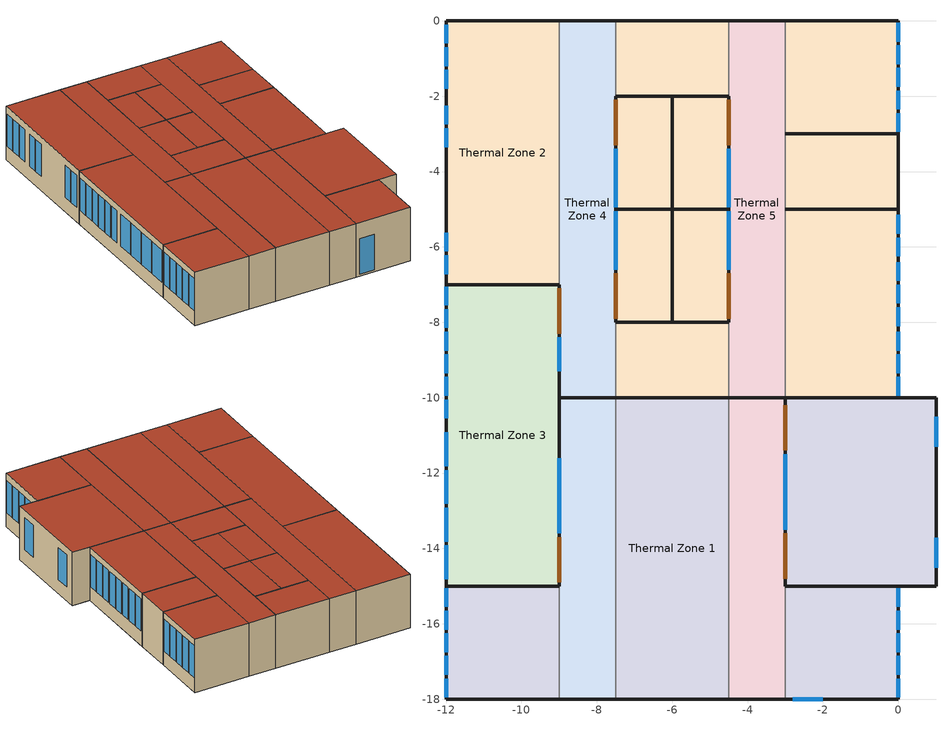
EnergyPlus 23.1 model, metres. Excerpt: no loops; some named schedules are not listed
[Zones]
Thermal Zone 1
 floor ground (ExtSlabCarpet 4in ClimateZone 1-8): -9,-15 -9,-18 -12,-18 -12,-15 z0; -4.5,-10 -4.5,-18 -7.5,-18 -7.5,-10 z0; 0,-15 0,-18 -3,-18 -3,-15 z0; 1,-10 1,-15 -3,-15 -3,-10 z0
 wall outside (ASHRAE 189.1-2009 ExtWall Mass ClimateZone 5): -9,-15 -12,-15 -12,-18 -9,-18 / -4.5,-10 -7.5,-10 / -7.5,-18 -4.5,-18 / -3,-18 0,-18 0,-15 -3,-15 0,-15 1,-15 1,-10 0,-10 -3,-10 -3,-15 z0:3
 wall to Thermal Zone 4 (Air Wall): -9,-18 -9,-15 / -7.5,-10 -7.5,-18 z0:3
 wall to Thermal Zone 5 (Air Wall): -4.5,-18 -4.5,-10 / -3,-15 -3,-18 z0:3
 window (ASHRAE 189.1-2009 ExtWindow ClimateZone 4-5): -12,-15.05 -12,-15.55 / -12,-15.65 -12,-16.15 / -12,-16.25 -12,-16.75 / -12,-16.85 -12,-17.35 / -12,-17.45 -12,-17.95 / 0,-17.95 0,-17.45 / 0,-17.35 0,-16.85 / 0,-16.75 0,-16.25 / 0,-16.15 0,-15.65 / 0,-15.55 0,-15.05 / 1,-14.51 1,-13.71 / 1,-11.3 1,-10.5 z0.8:2.6; -2.8,-18 -2,-18 z0.1:2.1; -3,-11.5 -3,-13.5 z0.02:2.1
 door (Exterior Door): -3,-10.2 -3,-11.4 / -3,-13.6 -3,-14.8 z0:2.1
 roof outside (ASHRAE 189.1-2009 ExtRoof IEAD ClimateZone 2-5): -9,-18 -9,-15 -12,-15 -12,-18 z3; -4.5,-18 -4.5,-10 -7.5,-10 -7.5,-18 z3; 0,-18 0,-15 -3,-15 -3,-18 z3; 1,-15 1,-10 -3,-10 -3,-15 z3
Thermal Zone 2
 floor ground (ExtSlabCarpet 4in ClimateZone 1-8): -4.5,-8 -4.5,-10 -7.5,-10 -7.5,-8 z0; 0,-5 0,-10 -3,-10 -3,-5 z0; -9,0 -9,-7 -12,-7 -12,0 z0; 0,-3 0,-5 -3,-5 -3,-3 z0; 0,0 0,-3 -3,-3 -3,0 z0; -4.5,0 -4.5,-2 -7.5,-2 -7.5,0 z0; -6,-5 -6,-8 -7.5,-8 -7.5,-5 z0; -4.5,-5 -4.5,-8 -6,-8 -6,-5 z0; -6,-2 -6,-5 -7.5,-5 -7.5,-2 z0; -4.5,-2 -4.5,-5 -6,-5 -6,-2 z0
 wall outside (ASHRAE 189.1-2009 ExtWall Mass ClimateZone 5): -7.5,-10 -4.5,-10 / -3,-10 0,-10 0,-5 -3,-5 0,-5 0,-3 -3,-3 0,-3 0,0 -3,0 / -9,0 -12,0 -12,-7 -9,-7 / -4.5,0 -7.5,0 / -4.5,-8 -7.5,-8 -6,-8 -6,-5 -7.5,-5 -7.5,-8 / -7.5,-2 -4.5,-2 -6,-2 -7.5,-2 -7.5,-5 -6,-5 -6,-8 -4.5,-8 -4.5,-5 -6,-5 -6,-2 -6,-5 -4.5,-5 -4.5,-2 z0:3
 wall to Thermal Zone 4 (Air Wall): -7.5,-8 -7.5,-10 / -9,-7 -9,0 / -7.5,0 -7.5,-2 z0:3
 wall to Thermal Zone 5 (Air Wall): -4.5,-10 -4.5,-8 / -3,0 -3,-3 -3,-5 -3,-10 / -4.5,-2 -4.5,0 z0:3
 window (ASHRAE 189.1-2009 ExtWindow ClimateZone 4-5): 0,-7.5 0,-7 / 0,-6.9 0,-6.4 / 0,-6.25 0,-5.75 / 0,-5.65 0,-5.15 / 0,-9.95 0,-9.45 / 0,-9.35 0,-8.85 / 0,-8.75 0,-8.25 / 0,-8.1 0,-7.6 / -12,-0.1 -12,-0.6 / -12,-0.7 -12,-1.2 / -12,-1.3 -12,-1.8 / -12,-2.25 -12,-2.75 / -12,-2.85 -12,-3.35 / -12,-5.62 -12,-6.12 / -12,-6.22 -12,-6.72 / 0,-2.95 0,-2.45 / 0,-2.35 0,-1.85 / 0,-1.75 0,-1.25 / 0,-1.15 0,-0.65 / 0,-0.55 0,-0.05 z0.8:2.6; -7.5,-5.05 -7.5,-6.6 / -4.5,-6.6 -4.5,-5.05 / -7.5,-3.4 -7.5,-4.95 / -4.5,-4.95 -4.5,-3.4 z0.05:2.1
 door (Exterior Door): -7.5,-6.7 -7.5,-7.9 / -4.5,-7.9 -4.5,-6.7 / -7.5,-2.1 -7.5,-3.3 / -4.5,-3.3 -4.5,-2.1 z0:2.1
 roof outside (ASHRAE 189.1-2009 ExtRoof IEAD ClimateZone 2-5): -4.5,-10 -4.5,-8 -7.5,-8 -7.5,-10 z3; 0,-10 0,-5 -3,-5 -3,-10 z3; -9,-7 -9,0 -12,0 -12,-7 z3; 0,-5 0,-3 -3,-3 -3,-5 z3; 0,-3 0,0 -3,0 -3,-3 z3; -4.5,-2 -4.5,0 -7.5,0 -7.5,-2 z3; -6,-8 -6,-5 -7.5,-5 -7.5,-8 z3; -4.5,-8 -4.5,-5 -6,-5 -6,-8 z3; -6,-5 -6,-2 -7.5,-2 -7.5,-5 z3; -4.5,-5 -4.5,-2 -6,-2 -6,-5 z3
Thermal Zone 3
 floor ground (ExtSlabCarpet 4in ClimateZone 1-8): -9,-7 -9,-15 -12,-15 -12,-7 z0
 wall outside (ASHRAE 189.1-2009 ExtWall Mass ClimateZone 5): -12,-15 -9,-15 -9,-7 -12,-7 -12,-15 z0:3
 window (ASHRAE 189.1-2009 ExtWindow ClimateZone 4-5): -12,-7.05 -12,-7.55 / -12,-7.65 -12,-8.15 / -12,-8.25 -12,-8.75 / -12,-8.85 -12,-9.35 / -12,-9.45 -12,-9.95 / -12,-10.05 -12,-10.55 / -12,-10.92 -12,-11.82 / -12,-11.92 -12,-12.82 / -12,-12.92 -12,-13.82 / -12,-13.92 -12,-14.82 z0.8:2.6; -9,-13.6 -9,-11.6 z0.05:2.1; -9,-9.3 -9,-8.4 z0.02:2.1
 door (Exterior Door): -9,-14.9 -9,-13.7 / -9,-8.3 -9,-7.1 z0:2.1
 roof outside (ASHRAE 189.1-2009 ExtRoof IEAD ClimateZone 2-5): -9,-15 -9,-7 -12,-7 -12,-15 z3
Thermal Zone 4
 floor ground (ExtSlabCarpet 4in ClimateZone 1-8): -7.5,-10 -7.5,-18 -9,-18 -9,-10 z0; -7.5,0 -7.5,-10 -9,-10 -9,0 z0
 wall outside (ASHRAE 189.1-2009 ExtWall Mass ClimateZone 5): -9,-18 -7.5,-18 / -9,-7 -9,-10 -9,-15 / -7.5,0 -9,0 / -7.5,-8 -7.5,-2 / -7.5,-10 -9,-10 -7.5,-10 z0:3
 roof outside (ASHRAE 189.1-2009 ExtRoof IEAD ClimateZone 2-5): -7.5,-18 -7.5,-10 -9,-10 -9,-18 z3; -7.5,-10 -7.5,0 -9,0 -9,-10 z3
Thermal Zone 5
 floor ground (ExtSlabCarpet 4in ClimateZone 1-8): -3,-10 -3,-18 -4.5,-18 -4.5,-10 z0; -3,0 -3,-10 -4.5,-10 -4.5,0 z0
 wall outside (ASHRAE 189.1-2009 ExtWall Mass ClimateZone 5): -3,-15 -3,-10 -4.5,-10 -3,-10 / -4.5,-18 -3,-18 / -3,0 -4.5,0 / -4.5,-2 -4.5,-8 z0:3
 roof outside (ASHRAE 189.1-2009 ExtRoof IEAD ClimateZone 2-5): -3,-18 -3,-10 -4.5,-10 -4.5,-18 z3; -3,-10 -3,0 -4.5,0 -4.5,-10 z3
[Building]
Building 1
[Site:Location]
Beijing: Latitude {deg}=39.8; Longitude {deg}=116.47; Time Zone {hr}=8; Elevation {m}=31.3
[SizingPeriod:DesignDay] Month=7; Day of Month=21; Day Type=SummerDesignDay; Daily Dry-Bulb Temperature Range {deltaC}=8.9; Dry-Bulb Temperature Range Modifier Type=DefaultMultipliers; Barometric Pressure {Pa}=100950; Wind Speed {m/s}=3.4; Wind Direction {deg}=180; Rain Indicator=No; Snow Indicator=No; Daylight Saving Time Indicator=No; Solar Model Indicator=ASHRAETau; ASHRAE Clear Sky Optical Depth for Beam Irradiance (taub)=0.747; ASHRAE Clear Sky Optical Depth for Diffuse Irradiance (taud)=1.448; Begin Environment Reset Mode=FullResetAtBeginEnvironment
Name | Maximum Dry-Bulb Temperature {C} | Humidity Condition Type | Wetbulb or DewPoint at Maximum Dry-Bulb {C} | Enthalpy at Maximum Dry-Bulb {J/kg}
Beijing Ann Clg .4% Condns DB=>MWB | 34.9 | Wetbulb | 22.2
Beijing Ann Clg .4% Condns DP=>MDB | 28.9 | Dewpoint | 26.1
Beijing Ann Clg .4% Condns Enth=>MDB | 30.1 | Enthalpy |  | 86200
Beijing Ann Clg .4% Condns WB=>MDB | 30.5 | Wetbulb | 27
[Material] Thermal Absorptance=0.9
Name | Roughness | Thickness {m} | Conductivity {W/m-K} | Density {kg/m3} | Specific Heat {J/kg-K} | Solar Absorptance | Visible Absorptance
1/2IN Gypsum | Smooth | 0.0127 | 0.16 | 784.9 | 830 | 0.4 | 0.4
1IN Stucco | Smooth | 0.0253 | 0.6918 | 1858 | 837 | 0.92 | 0.92
8IN Concrete HW | MediumRough | 0.2033 | 1.7296 | 2243 | 837 | 0.65 | 0.65
F08 Metal surface | Smooth | 0.0008 | 45.28 | 7824 | 500 | 0.7 | 0.7
I01 25mm insulation board | MediumRough | 0.0254 | 0.03 | 43 | 1210 | 0.6 | 0.6
MAT-CC05 4 HW CONCRETE | Rough | 0.1016 | 1.311 | 2240 | 836.8 | 0.85 | 0.85
Metal Decking | MediumSmooth | 0.0015 | 45.006 | 7680 | 418.4 | 0.6 | 0.6
Roof Insulation [21] | MediumRough | 0.2105 | 0.049 | 265 | 836.8 | 0.7 | 0.7
Roof Membrane | VeryRough | 0.0095 | 0.16 | 1121.29 | 1460 | 0.7 | 0.7
Wall Insulation [40] | MediumRough | 0.0794 | 0.0432 | 91 | 837 | 0.5 | 0.5
[Material:NoMass]
CP02 CARPET PAD: Roughness=Smooth; Thermal Resistance {m2-K/W}=0.1; Thermal Absorptance=0.9; Solar Absorptance=0.8; Visible Absorptance=0.8
[WindowMaterial:Glazing]
Theoretical Glass [207]: Optical Data Type=SpectralAverage; Thickness {m}=0.003; Solar Transmittance at Normal Incidence=0.3311; Front Side Solar Reflectance at Normal Incidence=0.6189; Back Side Solar Reflectance at Normal Incidence=0; Visible Transmittance at Normal Incidence=0.44; Front Side Visible Reflectance at Normal Incidence=0.51; Back Side Visible Reflectance at Normal Incidence=0; Infrared Transmittance at Normal Incidence=0; Front Side Infrared Hemispherical Emissivity=0.9; Back Side Infrared Hemispherical Emissivity=0.9; Conductivity {W/m-K}=0.0133; Dirt Correction Factor for Solar and Visible Transmittance=1; Solar Diffusing=No
[Construction]
ASHRAE 189.1-2009 ExtRoof IEAD ClimateZone 2-5: Roof Membrane, Roof Insulation [21], Metal Decking
ASHRAE 189.1-2009 ExtWall Mass ClimateZone 5: 1IN Stucco, 8IN Concrete HW, Wall Insulation [40], 1/2IN Gypsum
ASHRAE 189.1-2009 ExtWindow ClimateZone 4-5: Theoretical Glass [207]
Exterior Door: F08 Metal surface, I01 25mm insulation board
ExtSlabCarpet 4in ClimateZone 1-8: MAT-CC05 4 HW CONCRETE, CP02 CARPET PAD
[Construction:AirBoundary]
Air Wall: None, 0
[Zone] Multiplier=1; Part of Total Floor Area=Yes
Thermal Zone 1; Thermal Zone 2; Thermal Zone 3; Thermal Zone 4; Thermal Zone 5
[Space]
Name | Zone | Space Type
Space 101; Space 103; Space 105; Space 107 | Thermal Zone 1 | 189.1-2009 - Office - IT_Room - CZ1-3
Space 108; Space 109; Space 111; Space 112; Space 113; Space 114; Space 115; Space 116; Space 117; Space 118 | Thermal Zone 2 | 189.1-2009 - Office - OpenOffice - CZ4-8
Space 106 | Thermal Zone 3 | 189.1-2009 - Office - BreakRoom - CZ1-3
Space 119 | Thermal Zone 4 | 189.1-2009 - Office - Lobby - CZ1-3 1
Space 120 | Thermal Zone 4 | 189.1-2009 - Office - Lobby - CZ1-3 2
Space 121 | Thermal Zone 5 | 189.1-2009 - Office - Lobby - CZ4-8 1
Space 122 | Thermal Zone 5 | 189.1-2009 - Office - Lobby - CZ4-8 2
[SpaceList]
189.1-2009 - Office - IT_Room - CZ1-3: Space 101, Space 105, Space 103, Space 107
189.1-2009 - Office - OpenOffice - CZ4-8: Space 118, Space 108, Space 109, Space 111, Space 115, Space 113, Space 112, Space 114, Space 116, Space 117
189.1-2009 - Office - BreakRoom - CZ1-3: Space 106
189.1-2009 - Office - Lobby - CZ1-3 1: Space 119
189.1-2009 - Office - Lobby - CZ1-3 2: Space 120
189.1-2009 - Office - Lobby - CZ4-8 1: Space 121
189.1-2009 - Office - Lobby - CZ4-8 2: Space 122
[Lights] Schedule=Office Bldg Light; Design Level Calculation Method=Watts/Area
Name | Zone or ZoneList or Space or SpaceList | Watts per Zone Floor Area {W/m2}
189.1-2009 - Office - IT_Room - CZ1-3 Lights | 189.1-2009 - Office - IT_Room - CZ1-3 | 10.6563
189.1-2009 - Office - OpenOffice - CZ4-8 Lights | 189.1-2009 - Office - OpenOffice - CZ4-8 | 10.6563
189.1-2009 - Office - BreakRoom - CZ1-3 Lights | 189.1-2009 - Office - BreakRoom - CZ1-3 | 11.625
189.1-2009 - Office - Lobby - CZ1-3 Lights 1 | 189.1-2009 - Office - Lobby - CZ1-3 1 | 12.5938
189.1-2009 - Office - Lobby - CZ1-3 Lights 2 | 189.1-2009 - Office - Lobby - CZ1-3 2 | 12.5938
189.1-2009 - Office - Lobby - CZ4-8 Lights 1 | 189.1-2009 - Office - Lobby - CZ4-8 1 | 12.5938
189.1-2009 - Office - Lobby - CZ4-8 Lights 2 | 189.1-2009 - Office - Lobby - CZ4-8 2 | 12.5938
[People] Number of People Calculation Method=People/Area; Fraction Radiant=0.3; Activity Level Schedule=Office Activity
Name | Zone or ZoneList or Space or SpaceList | Number of People Schedule | People per Floor Area {person/m2}
189.1-2009 - Office - IT_Room - CZ1-3 People | 189.1-2009 - Office - IT_Room - CZ1-3 | Office Misc Occ | 0.0538196
189.1-2009 - Office - OpenOffice - CZ4-8 People | 189.1-2009 - Office - OpenOffice - CZ4-8 | Office Work Occ | 0.0565105
189.1-2009 - Office - BreakRoom - CZ1-3 People | 189.1-2009 - Office - BreakRoom - CZ1-3 | Office Misc Occ | 0.538196
189.1-2009 - Office - Lobby - CZ1-3 People 1 | 189.1-2009 - Office - Lobby - CZ1-3 1 | Office Misc Occ | 0.107639
189.1-2009 - Office - Lobby - CZ1-3 People 2 | 189.1-2009 - Office - Lobby - CZ1-3 2 | Office Misc Occ | 0.107639
189.1-2009 - Office - Lobby - CZ4-8 People 1 | 189.1-2009 - Office - Lobby - CZ4-8 1 | Office Misc Occ | 0.107639
189.1-2009 - Office - Lobby - CZ4-8 People 2 | 189.1-2009 - Office - Lobby - CZ4-8 2 | Office Misc Occ | 0.107639
[ElectricEquipment] Schedule=Office Bldg Equip; Design Level Calculation Method=Watts/Area
Name | Zone or ZoneList or Space or SpaceList | Watts per Zone Floor Area {W/m2}
189.1-2009 - Office - IT_Room - CZ1-3 Electric Equipment | 189.1-2009 - Office - IT_Room - CZ1-3 | 16.7917
189.1-2009 - Office - OpenOffice - CZ4-8 Electric Equipment | 189.1-2009 - Office - OpenOffice - CZ4-8 | 7.64238
189.1-2009 - Office - BreakRoom - CZ1-3 Electric Equipment | 189.1-2009 - Office - BreakRoom - CZ1-3 | 48.007
189.1-2009 - Office - Lobby - CZ1-3 Electric Equipment 1 | 189.1-2009 - Office - Lobby - CZ1-3 1 | 0.753474
189.1-2009 - Office - Lobby - CZ1-3 Electric Equipment 2 | 189.1-2009 - Office - Lobby - CZ1-3 2 | 0.753474
189.1-2009 - Office - Lobby - CZ4-8 Electric Equipment 1 | 189.1-2009 - Office - Lobby - CZ4-8 1 | 0.753474
189.1-2009 - Office - Lobby - CZ4-8 Electric Equipment 2 | 189.1-2009 - Office - Lobby - CZ4-8 2 | 0.753474
[ZoneInfiltration:DesignFlowRate] Schedule=Office Infil Quarter On; Design Flow Rate Calculation Method=Flow/ExteriorArea
Name | Zone or ZoneList or Space or SpaceList | Flow Rate per Exterior Surface Area {m3/s-m2}
189.1-2009 - Office - IT_Room - CZ1-3 Infiltration | 189.1-2009 - Office - IT_Room - CZ1-3 | 0.00030226
189.1-2009 - Office - OpenOffice - CZ4-8 Infiltration | 189.1-2009 - Office - OpenOffice - CZ4-8 | 0.000226568
189.1-2009 - Office - BreakRoom - CZ1-3 Infiltration | 189.1-2009 - Office - BreakRoom - CZ1-3 | 0.00030226
189.1-2009 - Office - Lobby - CZ1-3 Infiltration 1 | 189.1-2009 - Office - Lobby - CZ1-3 1 | 0.00030226
189.1-2009 - Office - Lobby - CZ1-3 Infiltration 2 | 189.1-2009 - Office - Lobby - CZ1-3 2 | 0.00030226
189.1-2009 - Office - Lobby - CZ4-8 Infiltration 1 | 189.1-2009 - Office - Lobby - CZ4-8 1 | 0.000226568
189.1-2009 - Office - Lobby - CZ4-8 Infiltration 2 | 189.1-2009 - Office - Lobby - CZ4-8 2 | 0.000226568
[AvailabilityManager:Scheduled]
Name | Schedule
Packaged Rooftop Air Conditioner Availability Manager | Medium Office Bldg Equip
Air Loop HVAC Outdoor Air System 1 Availability Manager; Air Loop HVAC Outdoor Air System 2 Availability Manager; Air Loop HVAC Outdoor Air System 3 Availability Manager; Air Loop HVAC Outdoor Air System 4 Availability Manager; Air Loop HVAC Outdoor Air System 5 Availability Manager | Always On Discrete
Packaged Rooftop Air Conditioner 1 Availability Manager | Large Office Bldg Equip
Packaged Rooftop Air Conditioner 2 Availability Manager | Small Office Bldg Equip
Packaged Rooftop Air Conditioner 3 Availability Manager | always close1
Packaged Rooftop Air Conditioner 4 Availability Manager | always close2
[Schedule:Day:Interval]
Office Bldg Light Rule 1 Day Schedule: No, 24:00, 0.05
Office Bldg Light Default Schedule: No, 05:00, 0.05, 07:00, 0.1, 08:00, 0.3, 17:00, 0.9, 18:00, 0.7, 20:00, 0.5, 22:00, 0.3, 23:00, 0.1, 24:00, 0.05
Office Bldg Light Rule 2 Day Schedule: No, 06:00, 0.05, 08:00, 0.1, 14:00, 0.5, 17:00, 0.15, 24:00, 0.05
Office Bldg Light Summer Design Day; Office Bldg Equip Summer Design Day; Medium Office Bldg Equip Summer Design Day; Office Infil Quarter On Rule 1 Day Schedule: No, 24:00, 1
Office Bldg Light Winter Design Day; Office Bldg Occ Rule 1 Day Schedule 1; Office Bldg Occ Winter Design Day 1; Office Bldg Equip Winter Design Day; Medium Office Bldg Equip Winter Design Day; Office Bldg Occ Rule 1 Day Schedule; Office Bldg Occ Winter Design Day: No, 24:00, 0
Office Bldg Occ Default Schedule 1: No, 06:00, 0, 07:00, 0.1, 08:00, 0.2, 20:00, 0.4, 22:00, 0.1, 24:00, 0.05
Office Bldg Occ Rule 2 Day Schedule 1: No, 06:00, 0, 08:00, 0.1, 14:00, 0.25, 17:00, 0.1, 24:00, 0
Office Bldg Occ Summer Design Day 1; Office Bldg Occ Summer Design Day: No, 06:00, 0, 22:00, 1, 24:00, 0.05
Office Activity Default Schedule; Office Activity Summer Design Day; Office Activity Winter Design Day: No, 24:00, 132
Office Bldg Equip Rule 1 Day Schedule; Medium Office Bldg Equip Rule 1 Day Schedule; Large Office Bldg Equip Rule 1 Day Schedule: No, 24:00, 0.3
Office Bldg Equip Default Schedule: No, 08:00, 0.4, 12:00, 0.9, 13:00, 0.8, 17:00, 0.9, 18:00, 0.8, 20:00, 0.6, 22:00, 0.5, 24:00, 0.4
Office Bldg Equip Rule 2 Day Schedule; Medium Office Bldg Equip Rule 2 Day Schedule: No, 06:00, 0.3, 08:00, 0.4, 14:00, 0.5, 17:00, 0.35, 24:00, 0.3
Medium Office Bldg Equip Default Schedule: No, 08:00, 0.4, 12:00, 0.841762, 13:00, 0.8, 17:00, 0.870333, 18:00, 0.8, 20:00, 0.6, 22:00, 0.5, 24:00, 0.4
Office Bldg Occ Default Schedule: No, 06:00, 0, 07:00, 0.1, 08:00, 0.2, 12:00, 0.85, 13:00, 0.5, 17:00, 0.85, 18:00, 0.7, 20:00, 0.4, 22:00, 0.1, 24:00, 0.05
Office Bldg Occ Rule 2 Day Schedule: No, 06:00, 0, 08:00, 0.1, 14:00, 0.4, 17:00, 0.1, 24:00, 0
Office Infil Quarter On Default Schedule; Office Infil Quarter On Summer Design Day: No, 06:00, 1, 22:00, 0.25, 24:00, 1
Office Infil Quarter On Rule 2 Day Schedule; Office Infil Quarter On Winter Design Day: No, 06:00, 1, 18:00, 0.25, 24:00, 1
[Schedule:Week:Daily]
Office Bldg Light Week Rule - Jan1-Dec31: Office Bldg Light Rule 1 Day Schedule, Office Bldg Light Default Schedule, Office Bldg Light Default Schedule, Office Bldg Light Default Schedule, Office Bldg Light Default Schedule, Office Bldg Light Default Schedule, Office Bldg Light Rule 2 Day Schedule, Office Bldg Light Default Schedule, Office Bldg Light Summer Design Day, Office Bldg Light Winter Design Day, Office Bldg Light Default Schedule, Office Bldg Light Default Schedule
Office Misc Occ Week Rule - Jan1-Dec31: Office Bldg Occ Rule 1 Day Schedule 1, Office Bldg Occ Default Schedule 1, Office Bldg Occ Default Schedule 1, Office Bldg Occ Default Schedule 1, Office Bldg Occ Default Schedule 1, Office Bldg Occ Default Schedule 1, Office Bldg Occ Rule 2 Day Schedule 1, Office Bldg Occ Default Schedule 1, Office Bldg Occ Summer Design Day 1, Office Bldg Occ Winter Design Day 1, Office Bldg Occ Default Schedule 1, Office Bldg Occ Default Schedule 1
Office Activity Week Rule - Jan1-Dec31: Office Activity Default Schedule, Office Activity Default Schedule, Office Activity Default Schedule, Office Activity Default Schedule, Office Activity Default Schedule, Office Activity Default Schedule, Office Activity Default Schedule, Office Activity Default Schedule, Office Activity Summer Design Day, Office Activity Winter Design Day, Office Activity Default Schedule, Office Activity Default Schedule
Office Bldg Equip Week Rule - Jan1-Dec31: Office Bldg Equip Rule 1 Day Schedule, Office Bldg Equip Default Schedule, Office Bldg Equip Default Schedule, Office Bldg Equip Default Schedule, Office Bldg Equip Default Schedule, Office Bldg Equip Default Schedule, Office Bldg Equip Rule 2 Day Schedule, Office Bldg Equip Default Schedule, Office Bldg Equip Summer Design Day, Office Bldg Equip Winter Design Day, Office Bldg Equip Default Schedule, Office Bldg Equip Default Schedule
Medium Office Bldg Equip Week Rule - Jan1-Dec31: Medium Office Bldg Equip Rule 1 Day Schedule, Medium Office Bldg Equip Default Schedule, Medium Office Bldg Equip Default Schedule, Medium Office Bldg Equip Default Schedule, Medium Office Bldg Equip Default Schedule, Medium Office Bldg Equip Default Schedule, Medium Office Bldg Equip Rule 2 Day Schedule, Medium Office Bldg Equip Default Schedule, Medium Office Bldg Equip Summer Design Day, Medium Office Bldg Equip Winter Design Day, Medium Office Bldg Equip Default Schedule, Medium Office Bldg Equip Default Schedule
Office Work Occ Week Rule - Jan1-Dec31: Office Bldg Occ Rule 1 Day Schedule, Office Bldg Occ Default Schedule, Office Bldg Occ Default Schedule, Office Bldg Occ Default Schedule, Office Bldg Occ Default Schedule, Office Bldg Occ Default Schedule, Office Bldg Occ Rule 2 Day Schedule, Office Bldg Occ Default Schedule, Office Bldg Occ Summer Design Day, Office Bldg Occ Winter Design Day, Office Bldg Occ Default Schedule, Office Bldg Occ Default Schedule
Large Office Bldg Equip Week Rule - Jan1-Dec31: Large Office Bldg Equip Rule 1 Day Schedule, Large Office Bldg Equip Default Schedule, Large Office Bldg Equip Default Schedule, Large Office Bldg Equip Default Schedule, Large Office Bldg Equip Default Schedule, Large Office Bldg Equip Default Schedule, Large Office Bldg Equip Rule 2 Day Schedule, Large Office Bldg Equip Default Schedule, Large Office Bldg Equip Summer Design Day, Large Office Bldg Equip Winter Design Day, Large Office Bldg Equip Default Schedule, Large Office Bldg Equip Default Schedule
Small Office Bldg Equip Week Rule - Jan1-Dec31: Small Office Bldg Equip Rule 1 Day Schedule, Small Office Bldg Equip Default Schedule, Small Office Bldg Equip Default Schedule, Small Office Bldg Equip Default Schedule, Small Office Bldg Equip Default Schedule, Small Office Bldg Equip Default Schedule, Small Office Bldg Equip Rule 2 Day Schedule, Small Office Bldg Equip Default Schedule, Small Office Bldg Equip Summer Design Day, Small Office Bldg Equip Winter Design Day, Small Office Bldg Equip Default Schedule, Small Office Bldg Equip Default Schedule
always close1 Week Rule - Jan1-Dec31: Office Infil Quarter On Rule 1 Day Schedule 1, Office Infil Quarter On Default Schedule 1, Office Infil Quarter On Default Schedule 1, Office Infil Quarter On Default Schedule 1, Office Infil Quarter On Default Schedule 1, Office Infil Quarter On Default Schedule 1, Office Infil Quarter On Rule 2 Day Schedule 1, Office Infil Quarter On Default Schedule 1, Office Infil Quarter On Summer Design Day 1, Office Infil Quarter On Winter Design Day 1, Office Infil Quarter On Default Schedule 1, Office Infil Quarter On Default Schedule 1
always close2 Week Rule - Jan1-Dec31: Office Infil Quarter On Rule 1 Day Schedule 2, Office Infil Quarter On Default Schedule 2, Office Infil Quarter On Default Schedule 2, Office Infil Quarter On Default Schedule 2, Office Infil Quarter On Default Schedule 2, Office Infil Quarter On Default Schedule 2, Office Infil Quarter On Rule 2 Day Schedule 2, Office Infil Quarter On Default Schedule 2, Office Infil Quarter On Summer Design Day 2, Office Infil Quarter On Winter Design Day 2, Office Infil Quarter On Default Schedule 2, Office Infil Quarter On Default Schedule 2
Office Infil Quarter On Week Rule - Jan1-Dec31: Office Infil Quarter On Rule 1 Day Schedule, Office Infil Quarter On Default Schedule, Office Infil Quarter On Default Schedule, Office Infil Quarter On Default Schedule, Office Infil Quarter On Default Schedule, Office Infil Quarter On Default Schedule, Office Infil Quarter On Rule 2 Day Schedule, Office Infil Quarter On Default Schedule, Office Infil Quarter On Summer Design Day, Office Infil Quarter On Winter Design Day, Office Infil Quarter On Default Schedule, Office Infil Quarter On Default Schedule
[Schedule:Year]
Office Bldg Light: Office Bldg Light Week Rule - Jan1-Dec31, 1, 1, 12, 31
Office Misc Occ: Office Misc Occ Week Rule - Jan1-Dec31, 1, 1, 12, 31
Office Activity: Office Activity Week Rule - Jan1-Dec31, 1, 1, 12, 31
Office Bldg Equip: Office Bldg Equip Week Rule - Jan1-Dec31, 1, 1, 12, 31
Medium Office Bldg Equip: Medium Office Bldg Equip Week Rule - Jan1-Dec31, 1, 1, 12, 31
Office Work Occ: Office Work Occ Week Rule - Jan1-Dec31, 1, 1, 12, 31
Large Office Bldg Equip: Large Office Bldg Equip Week Rule - Jan1-Dec31, 1, 1, 12, 31
Small Office Bldg Equip: Small Office Bldg Equip Week Rule - Jan1-Dec31, 1, 1, 12, 31
always close1: always close1 Week Rule - Jan1-Dec31, 1, 1, 12, 31
always close2: always close2 Week Rule - Jan1-Dec31, 1, 1, 12, 31
Office Infil Quarter On: Office Infil Quarter On Week Rule - Jan1-Dec31, 1, 1, 12, 31
[Schedule:Constant]
Always On Discrete: Hourly Value=1
